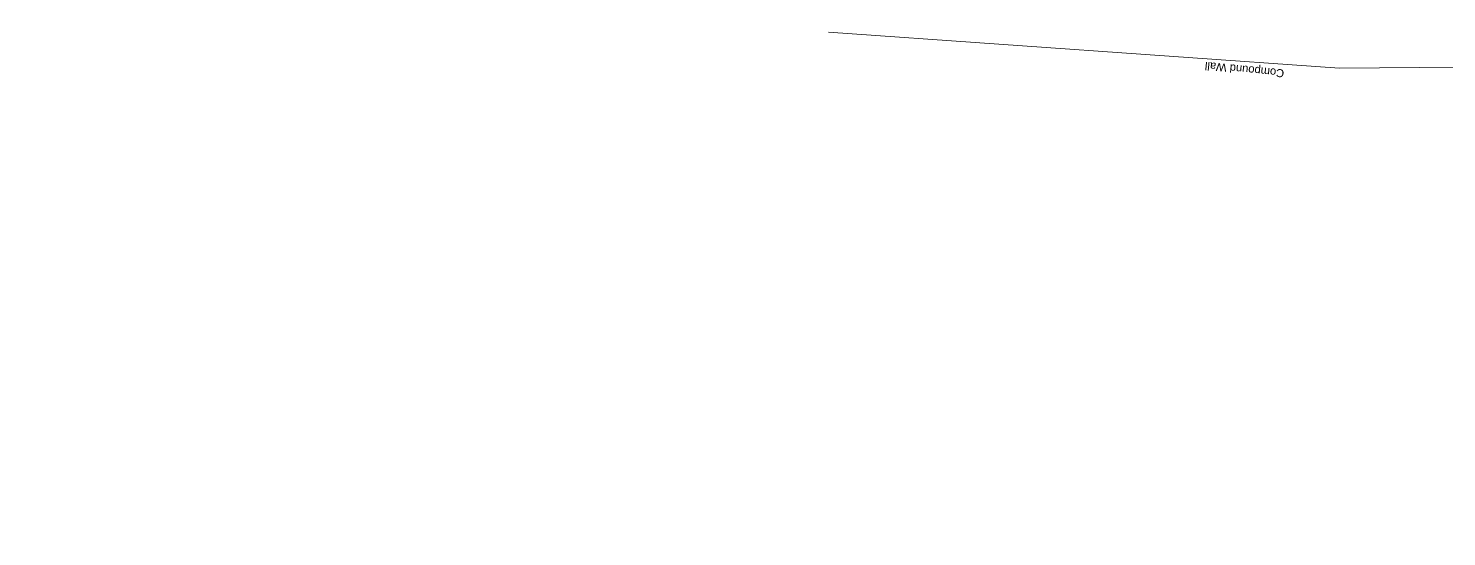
# Model space of a CAD drawing. Header units: metres. Extents: x 560405 to 1249476, y 3385111 to 6787087.
# Drawn here: x 626653.6 to 627007.9, y 3391910.8 to 3392037.7 of the extents above; entities that cross this region are included whole.
import ezdxf

# ---------------------------------------------------------------- set-up
doc = ezdxf.new("R2010")
doc.units = ezdxf.units.M
doc.header["$MEASUREMENT"] = 0
doc.layers.add('Compound Wall', color=7, linetype='Continuous', lineweight=13)
doc.layers.add('Text', color=7, linetype='Continuous', lineweight=0)
doc.layers.add('OP-3 CH UP', color=7, linetype='Continuous')
doc.styles.add('ARIAL', font='arial.ttf')
doc.styles.get("Standard").update_dxf_attribs({"font": 'arial.ttf'})

msp = doc.modelspace()

# ---------------------------------------------------------------- linework, layer by layer
at = {"layer": 'Compound Wall', "lineweight": 20, "flags": 128}
msp.add_lwpolyline([(627020.2921, 3391906.7238), (627031.5397, 3391921.568), (627081.9606, 3391985.2419), (627011.1263, 3392028.0678), (626981.1855, 3392027.8181), (626853.4939, 3392036.8033)], dxfattribs=at)
at = {"layer": 'Compound Wall', "lineweight": 13, "flags": 128}
msp.add_lwpolyline([(627020.2921, 3391906.7238), (627031.5397, 3391921.568), (627081.9606, 3391985.2419), (627011.1263, 3392028.0678), (626981.1855, 3392027.8181), (626853.4939, 3392036.8033)], dxfattribs=at)
at = {"layer": 'OP-3 CH UP', "color": 40, "lineweight": 9, "true_color": 0xf8d731}
for radius in [8763.3902, 8182.5236, 7294.1209]:
    msp.add_circle((624059.7714, 3393874.4188), radius, dxfattribs=at)

# ---------------------------------------------------------------- texts
at = {"layer": 'Text', "style": 'ARIAL'}
msp.add_text('Compound Wall', height=2, rotation=174.389008, dxfattribs=at).set_placement((626967.4282, 3392027.4435))
at = {"layer": 'Text'}
msp.add_text('Compound Wall', height=2, rotation=174.389008, dxfattribs=at).set_placement((626967.4282, 3392027.4435))

doc.saveas('drawing.dxf')
